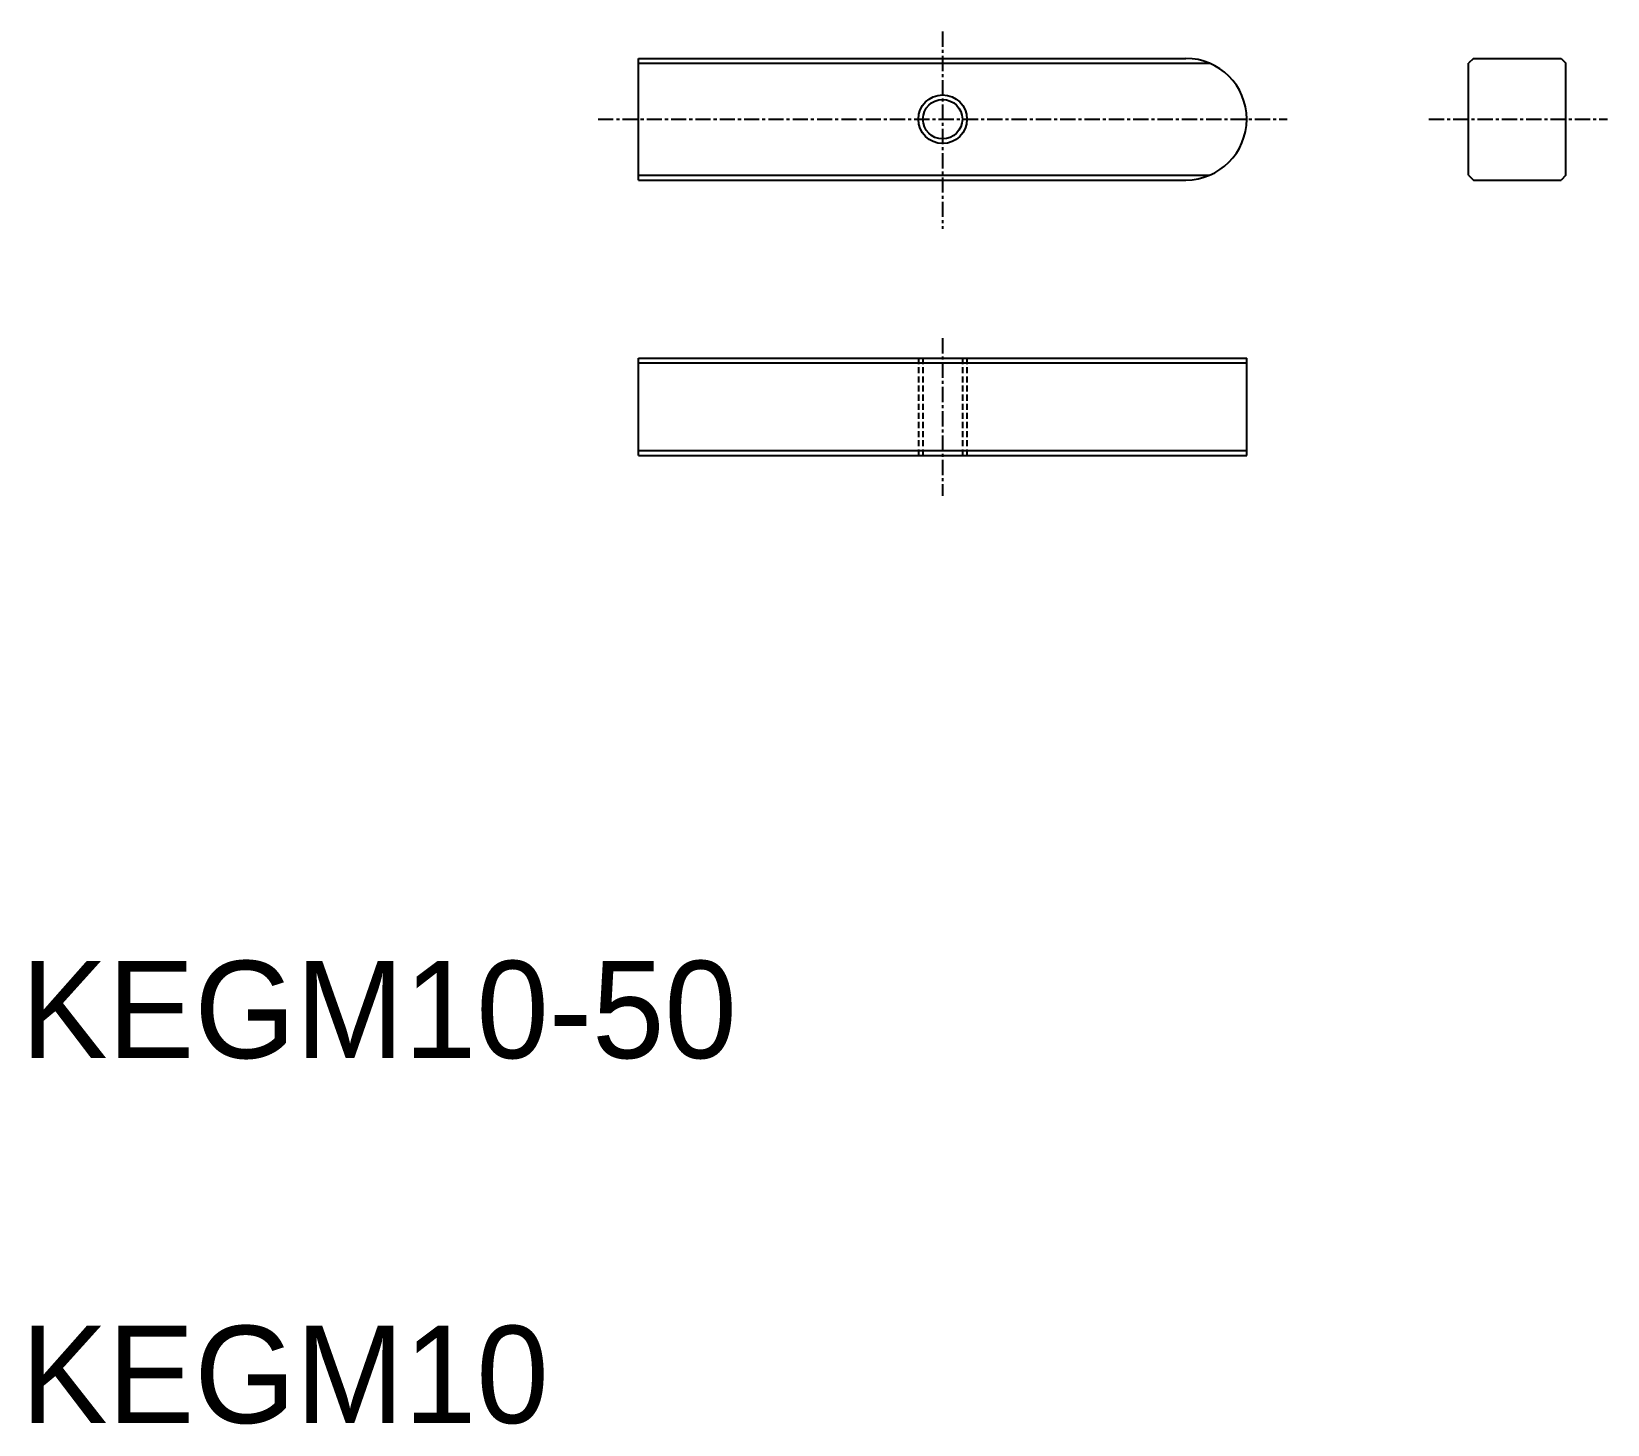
# Model space of a CAD drawing. Extents: x 21 to 150, y 20 to 134.
import ezdxf

# ---------------------------------------------------------------- set-up
doc = ezdxf.new("R2010")
doc.units = 0
doc.linetypes.add('CENTER', pattern=[2, 1.25, -0.25, 0.25, -0.25])
doc.linetypes.add('DASHED', pattern=[0.75, 0.5, -0.25])
doc.layers.get('0').update_dxf_attribs({"linetype": 'CONTINUOUS'})
doc.layers.add('CENTER', color=1, linetype='CENTER')

msp = doc.modelspace()

# ---------------------------------------------------------------- linework, layer by layer
at = {"color": 7, "linetype": 'CONTINUOUS'}
for p, q in [((70.79, 132.19), (115.79, 132.19)), ((70.79, 122.19), (70.79, 132.19)), ((139.43, 132.19), (139.03, 131.79)), ((139.43, 132.19), (146.63, 132.19)), ((146.63, 132.19), (147.03, 131.79)), ((139.03, 122.59), (139.03, 131.79)), ((147.03, 122.59), (147.03, 131.79)), ((70.79, 122.19), (115.79, 122.19)), ((139.03, 122.59), (139.43, 122.19)), ((139.43, 122.19), (146.63, 122.19)), ((147.03, 122.59), (146.63, 122.19)), ((70.79, 107.55), (120.79, 107.55)), ((70.79, 99.55), (70.79, 107.55)), ((120.79, 99.55), (120.79, 107.55)), ((70.79, 99.55), (120.79, 99.55)), ((83.29, 99.55), (83.29, 99.55))]:
    msp.add_line(p, q, dxfattribs=at)
at = {"color": 3, "linetype": 'CONTINUOUS'}
for p, q in [((70.79, 131.79), (117.75, 131.79)), ((70.79, 122.59), (117.75, 122.59)), ((70.79, 107.15), (120.79, 107.15)), ((70.79, 99.95), (120.79, 99.95))]:
    msp.add_line(p, q, dxfattribs=at)
at = {"color": 3, "linetype": 'DASHED'}
for p, q in [((93.79, 107.55), (93.79, 99.55)), ((94.17, 107.55), (94.17, 99.55)), ((97.41, 107.55), (97.41, 99.55)), ((97.79, 107.55), (97.79, 99.55))]:
    msp.add_line(p, q, dxfattribs=at)
at = {"color": 3, "linetype": 'CONTINUOUS'}
msp.add_circle((95.79, 127.19), 2, dxfattribs=at)
at = {"color": 7, "linetype": 'CONTINUOUS'}
msp.add_circle((95.79, 127.19), 1.62, dxfattribs=at)
msp.add_arc((115.79, 127.19), 5, 270, 90, dxfattribs=at)
at = {"layer": 'CENTER', "color": 1, "linetype": 'CENTER'}
for p, q in [((95.79, 134.4), (95.79, 118.19)), ((67.46, 127.19), (124.12, 127.19)), ((135.77, 127.19), (150.45, 127.19)), ((95.79, 109.18), (95.79, 96.24))]:
    msp.add_line(p, q, dxfattribs=at)

# ---------------------------------------------------------------- texts
at = {"color": 7, "linetype": 'CONTINUOUS'}
for s, p in [('KEGM10-50', (20, 50)), ('KEGM10', (20, 20))]:
    msp.add_text(s, height=8, dxfattribs=at).set_placement(p)

doc.saveas('drawing.dxf')
